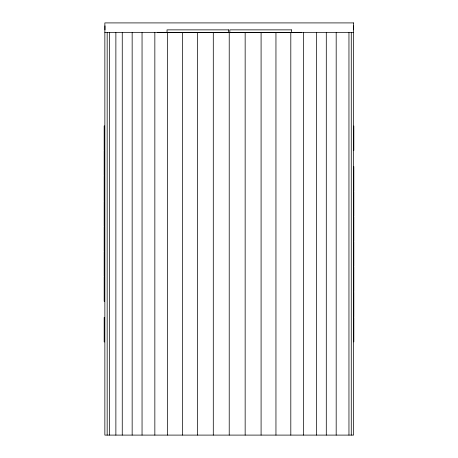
<?xml version="1.0" encoding="UTF-8"?>
<svg xmlns="http://www.w3.org/2000/svg" width="458" height="458" viewBox="0 0 458 458"><rect width="100%" height="100%" fill="white"/><g stroke="black" fill="none" stroke-linecap="round" stroke-linejoin="round"><path stroke-width="0.69" d="M157.237 32.472L173.571 32.472M184.322 32.472L200.661 32.472M201.085 32.472L217.418 32.472M217.842 32.472L234.175 32.472M234.599 32.472L250.932 32.472M251.356 32.472L267.69 32.472M268.107 32.472L284.452 32.472M284.865 32.472L301.209 32.472M104.853 32.627L353.593 32.627M353.822 125.961L353.822 150.464M353.822 166.586L353.822 191.095M353.822 191.73L353.822 216.233M353.822 216.869L353.822 241.366M353.822 242.001L353.822 266.504M353.822 267.14L353.822 291.643M353.822 292.267L353.822 316.787M353.822 317.405L353.822 341.92M353.462 25.866L353.462 29.856M351.275 32.627L351.275 435.1M348.956 32.627L348.956 435.1M336.183 32.627L336.183 435.1M326.291 32.627L326.291 435.1M316.398 32.627L316.398 435.1M303.602 32.627L303.602 435.1M290.807 32.627L290.807 435.1M275.951 32.627L275.951 435.1M261.089 32.627L261.089 435.1M245.156 32.627L245.156 435.1M229.223 32.627L229.223 435.1M213.291 32.627L213.291 435.1M197.358 32.627L197.358 435.1M182.496 32.627L182.496 435.1M167.634 32.627L167.634 435.1M154.844 32.627L154.844 435.1M142.049 32.627L142.049 435.1M132.156 32.627L132.156 435.1M122.257 32.627L122.257 435.1M115.874 32.627L115.874 435.1M109.491 32.627L109.491 435.1M107.172 32.627L107.172 435.1M104.985 25.866L104.985 29.856M104.407 125.961L104.407 150.476M104.407 151.094L104.407 175.609M104.407 176.238L104.407 200.741M104.407 201.377L104.407 225.874M104.407 226.51L104.407 251.013M104.407 251.648L104.407 276.151M104.407 276.787L104.407 301.295M104.407 317.417L104.407 341.92M104.178 125.961L104.178 150.476M104.178 151.094L104.178 175.609M104.178 176.238L104.178 200.741M104.178 201.377L104.178 225.874M104.178 226.51L104.178 251.013M104.178 251.648L104.178 276.151M104.178 276.787L104.178 301.295M104.178 317.417L104.178 341.92M353.593 22.911L104.853 22.911L104.853 435.1L353.593 435.1L353.593 22.911M228.611 29.862L167.038 29.862L167.038 32.507L228.611 32.507L228.611 29.862M291.408 29.862L229.836 29.862L229.836 32.507L291.408 32.507L291.408 29.862"/></g></svg>
